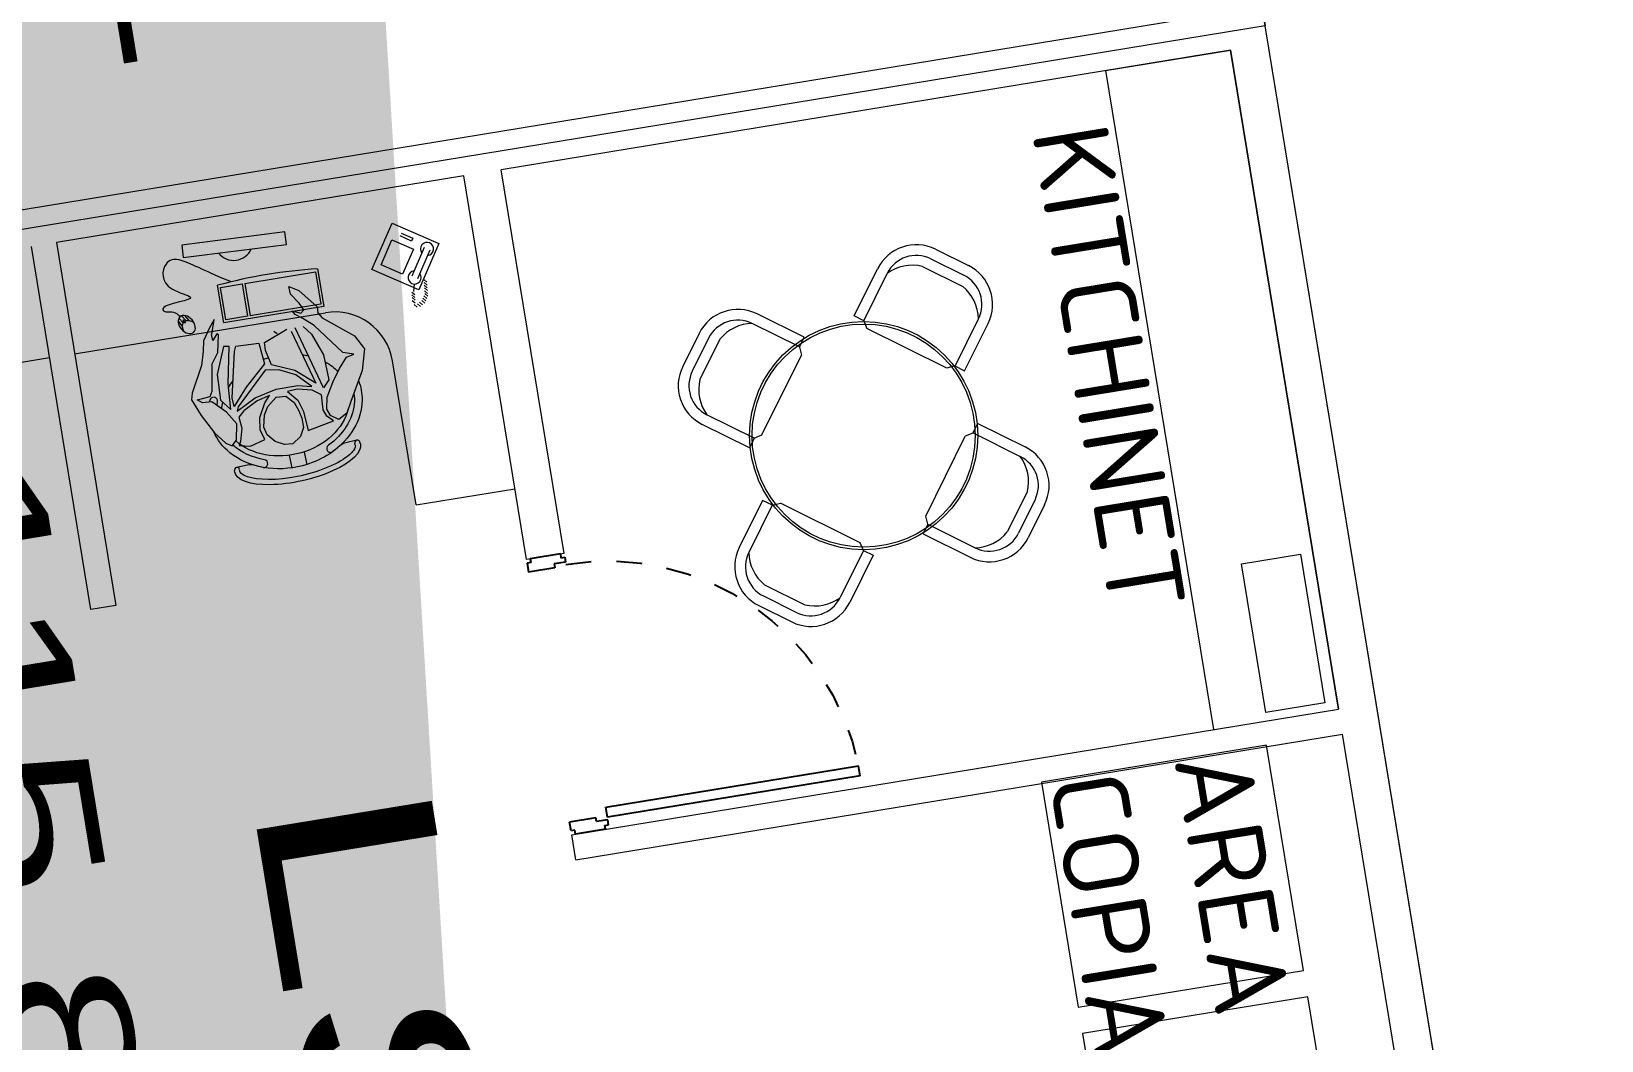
# Model space of a CAD drawing. Header units: metres. Extents: x 2 to 659295185, y -28 to 1124222152.
# Drawn here: x 655592.45 to 655598.65, y 1126481.37 to 1126485.35 of the extents above; entities that cross this region are included whole.
import ezdxf
from ezdxf.enums import TextEntityAlignment as Align

# ---------------------------------------------------------------- set-up
doc = ezdxf.new("R2010")
doc.units = ezdxf.units.M
doc.header["$MEASUREMENT"] = 0
for name, pattern in [('CCSM_C1_CUERPO CK$0$CONTINUA', [0]), ('CCSM_C1_CUERPO CK$0$DASHED2', [0.375, 0.25, -0.125]), ('DASHDOT', [1, 0.5, -0.25, 0, -0.25])]:
    doc.linetypes.add(name, pattern=pattern)
doc.layers.get('0').update_dxf_attribs({"linetype": 'CONTINUOUS'})
doc.layers.add('CCSM_C1_CUERPO CK$0$A-AREAS COMERCIALES', color=151, linetype='CONTINUOUS', plot=False)
for name, color, linetype in [('CCSM_C1_CUERPO CK$0$A-LOCAL ID', 7, 'CONTINUOUS'), ('CCSM_C1_CUERPO CK$0$A-PARED', 2, 'CCSM_C1_CUERPO CK$0$CONTINUA'), ('CCSM_C1_CUERPO CK$0$A-PUERTA', 5, 'CCSM_C1_CUERPO CK$0$CONTINUA'), ('CCSM_C1_CUERPO CK$0$A-TEXTOS AREAS', 9, 'CONTINUOUS'), ('CCSM_C1_CUERPO CK$0$ID_AREA EXACTA', 7, 'CONTINUOUS'), ('CCSM_C1_CUERPO CK$0$ID_Nº LOCAL', 7, 'CONTINUOUS'), ('Numero de manzana', 6, 'CONTINUOUS'), ('X', 150, 'CONTINUOUS')]:
    doc.layers.add(name, color=color, linetype=linetype)
doc.layers.add('CCSM_C1_CUERPO CK$0$Mobiliario', color=6, linetype='CONTINUOUS', lineweight=9)
doc.layers.add('LOCALES ASIGNADOS', color=41, linetype='DASHDOT', lineweight=0)
doc.styles.add('ARIAL', font='txt')
doc.styles.add('CCSM_C1_CUERPO CK$0$ROMANS', font='romans__.ttf')
doc.styles.add('CCSM_C1_CUERPO CK$0$Standard', font='txt_____.ttf')
doc.styles.add('ROMAN', font='verdana.ttf')

# ---------------------------------------------------------------- blocks, each defined once
blk = doc.blocks.new('CCSM_C1_CUERPO CK$0$P-IZQ 110-15')
for p, q in [((0.045, 1.01), (0.085, 1.01)), ((0.045, 1.01), (0.045, 0)), ((0.085, 0), (0.085, 1.01)), ((0, -0.015), (0.015, -0.015)), ((0, -0.015), (0, -0.135)), ((0.015, 0), (0.035, 0)), ((0.015, -0.015), (0.015, 0)), ((0.035, 0), (0.035, -0.045)), ((0.035, -0.045), (0.05, -0.045)), ((0.045, 0), (0.085, 0)), ((0.05, -0.045), (0.05, -0.15)), ((1.065, -0.045), (1.05, -0.045)), ((1.05, -0.045), (1.05, -0.15)), ((1.065, 0), (1.065, -0.045)), ((1.085, 0), (1.065, 0)), ((1.085, -0.015), (1.085, 0)), ((1.1, -0.015), (1.085, -0.015)), ((1.1, -0.015), (1.1, -0.135)), ((0, -0.135), (0.015, -0.135)), ((0.015, -0.135), (0.015, -0.15)), ((0.015, -0.15), (0.05, -0.15)), ((1.085, -0.15), (1.05, -0.15)), ((1.1, -0.135), (1.085, -0.135)), ((1.085, -0.135), (1.085, -0.15))]:
    blk.add_line(p, q)
at = {"color": 8, "linetype": 'CCSM_C1_CUERPO CK$0$DASHED2', "ltscale": 0.05}
blk.add_arc((0.045, 0), 1.0108, 360, 87.73205, dxfattribs=at)
blk = doc.blocks.new('CCSM_C1_CUERPO CK$0$F11')
at = {"layer": 'CCSM_C1_CUERPO CK$0$Mobiliario'}
for p, q in [((-0.0206, 0.7583), (0.1247, 0.7583)), ((-0.0206, 0.7162), (0.1247, 0.7162)), ((-0.0368, 0.6745), (0.1409, 0.6745)), ((-0.1911, 0.38), (-0.1911, 0.5879)), ((-0.149, 0.38), (-0.149, 0.5879)), ((0.2531, 0.38), (0.2531, 0.5879)), ((0.2952, 0.38), (0.2952, 0.5879)), ((-0.1482, 0.38), (-0.1911, 0.38)), ((-0.1482, 0.38), (-0.1239, 0.3583)), ((0.2523, 0.38), (0.228, 0.3583)), ((0.2523, 0.38), (0.2952, 0.38)), ((0.228, 0.3583), (-0.1239, 0.3583)), ((-0.354, 0.241), (-0.5618, 0.241)), ((-0.354, 0.1989), (-0.5618, 0.1989)), ((-0.354, 0.1981), (-0.354, 0.241)), ((-0.354, 0.1981), (-0.3323, 0.1738)), ((0.4581, 0.1981), (0.4364, 0.1738)), ((0.4581, 0.241), (0.6659, 0.241)), ((0.4581, 0.1981), (0.4581, 0.241)), ((0.4581, 0.1989), (0.6659, 0.1989)), ((-0.3323, 0.1738), (-0.3323, -0.1781)), ((0.4364, 0.1738), (0.4364, -0.1781)), ((-0.7323, -0.0748), (-0.7323, 0.0706)), ((-0.6902, -0.0748), (-0.6902, 0.0706)), ((-0.6485, -0.0909), (-0.6485, 0.0867)), ((0.7526, -0.0909), (0.7526, 0.0867)), ((0.7943, -0.0748), (0.7943, 0.0706)), ((0.8364, -0.0748), (0.8364, 0.0706)), ((-0.354, -0.2024), (-0.3323, -0.1781)), ((0.4581, -0.2024), (0.4364, -0.1781)), ((-0.354, -0.2032), (-0.5618, -0.2032)), ((-0.354, -0.2453), (-0.5618, -0.2453)), ((-0.354, -0.2024), (-0.354, -0.2453)), ((0.4581, -0.2024), (0.4581, -0.2453)), ((0.4581, -0.2032), (0.6659, -0.2032)), ((0.4581, -0.2453), (0.6659, -0.2453)), ((-0.1482, -0.3842), (-0.1239, -0.3626)), ((0.228, -0.3626), (-0.1239, -0.3626)), ((0.2523, -0.3842), (0.228, -0.3626)), ((-0.1482, -0.3842), (-0.1911, -0.3842)), ((-0.1911, -0.3842), (-0.1911, -0.5921)), ((-0.149, -0.3842), (-0.149, -0.5921)), ((0.2523, -0.3842), (0.2952, -0.3842)), ((0.2531, -0.3842), (0.2531, -0.5921)), ((0.2952, -0.3842), (0.2952, -0.5921)), ((-0.0368, -0.6787), (0.1409, -0.6787)), ((-0.0206, -0.7205), (0.1247, -0.7205)), ((-0.0206, -0.7626), (0.1247, -0.7626))]:
    blk.add_line(p, q, dxfattribs=at)
for radius in [0.45, 0.44]:
    blk.add_circle((0.0521, -0.0021), radius, dxfattribs=at)
for centre, radius, start, end in [((-0.0206, 0.5879), 0.1705, 90.00012, 180), ((0.1247, 0.5879), 0.1705, 360, 90), ((-0.0206, 0.5879), 0.1284, 90.00012, 180), ((0.1247, 0.5879), 0.1284, 360, 90), ((0.0004, 0.5103), 0.1684, 102.75754, 152.56058), ((0.1037, 0.5103), 0.1684, 27.43942, 77.24246), ((-0.5618, 0.0706), 0.1705, 90, 180), ((-0.5618, 0.0706), 0.1284, 90, 180), ((-0.4843, 0.0495), 0.1684, 117.43942, 167.24246), ((0.6659, 0.0706), 0.1705, 360, 90), ((0.6659, 0.0706), 0.1284, 360, 90), ((0.5884, 0.0495), 0.1684, 12.75754, 62.56058), ((-0.5618, -0.0748), 0.1705, 180.00012, 270), ((-0.5618, -0.0748), 0.1284, 180.00012, 270), ((-0.4843, -0.0538), 0.1684, 192.75754, 242.56058), ((0.6659, -0.0748), 0.1705, 270, 359.99988), ((0.6659, -0.0748), 0.1284, 270, 359.99988), ((0.5884, -0.0538), 0.1684, 297.43942, 347.24246), ((-0.0206, -0.5921), 0.1705, 180, 269.99988), ((0.0004, -0.5145), 0.1684, 207.43942, 257.24246), ((-0.0206, -0.5921), 0.1284, 180, 269.99988), ((0.1247, -0.5921), 0.1284, 270, 0), ((0.1247, -0.5921), 0.1705, 270, 0), ((0.1037, -0.5145), 0.1684, 282.75754, 332.56058)]:
    blk.add_arc(centre, radius, start, end, dxfattribs=at)
blk = doc.blocks.new('CCSM_C1_CUERPO CK$0$IDENT LOCAL')
at = {"style": 'CCSM_C1_CUERPO CK$0$ROMANS'}
for tag, height, p in [('AREA-EXACTA', 0.5, (0.8694, 0.18)), ('NºLOCAL', 0.7, (1.9537, 0.0574)), ('RUBRO', 0.35, (0, 0)), ('USO', 0.35, (-0.8388, -0.1375))]:
    blk.add_attdef(tag, text='', height=height, rotation=279.30845, dxfattribs=at).set_placement(p, align=Align.BOTTOM_CENTER)

msp = doc.modelspace()

# ---------------------------------------------------------------- hatches: boundary and pattern name
at = {"layer": 'LOCALES ASIGNADOS'}
h = msp.add_hatch(color=256, dxfattribs=at)
edge = h.paths.add_edge_path()
edge.add_arc((219491.1056, 1054914.3756), 441878.9229, 9.308049718, 9.309563548, ccw=False)
edge.add_line((655551.8097, 1126384.9626), (655564.5398, 1126387.0492))
edge.add_line((655564.5398, 1126387.0492), (655562.5867, 1126398.9652))
edge.add_line((655562.5867, 1126398.9652), (655552.3922, 1126397.2942))
edge.add_line((655552.3922, 1126397.2942), (655552.4569, 1126396.8995))
edge.add_line((655552.4569, 1126396.8995), (655549.9212, 1126396.4839))

# ---------------------------------------------------------------- linework, layer by layer
at = {"layer": 'CCSM_C1_CUERPO CK$0$A-AREAS COMERCIALES', "lineweight": 5}
for points in [[(655595.2206, 1126492.7909), (655595.1963, 1126492.9389), (655596.1037, 1126493.0876), (655596.7162, 1126489.351), (655596.6669, 1126489.3429), (655597.3182, 1126485.3692), (655591.147, 1126484.3577), (655590.6858, 1126487.1711), (655584.8424, 1126486.2133), (655584.064, 1126490.9622), (655595.2206, 1126492.7909)], [(655591.147, 1126484.3577), (655590.6858, 1126487.1711), (655584.8424, 1126486.2133), (655586.6175, 1126475.3836), (655598.6322, 1126477.3529), (655597.3182, 1126485.3692)]]:
    msp.add_lwpolyline(points, close=True, dxfattribs=at)
at = {"layer": 'CCSM_C1_CUERPO CK$0$A-PARED', "lineweight": 5}
msp.add_line((655594.5999, 1126482.0792), (655594.5837, 1126482.1779), dxfattribs=at)
for points in [[(655596.8448, 1126488.2574), (655598.3515, 1126479.0651)], [(655591.208, 1126484.4454), (655597.1578, 1126485.4207)], [(655597.182, 1126485.2726), (655594.3057, 1126484.8012)], [(655597.6081, 1126482.6736), (655597.182, 1126485.2726)], [(655594.1577, 1126484.7769), (655592.5515, 1126484.5136)], [(655594.4058, 1126483.2634), (655594.1577, 1126484.7769)], [(655594.5538, 1126483.2876), (655594.3057, 1126484.8012)], [(655592.5515, 1126484.5136), (655592.7861, 1126483.0819), (655592.6874, 1126483.0657), (655592.4528, 1126484.4975), (655592.4528, 1126484.4975)], [(655594.5538, 1126483.2876), (655594.4058, 1126483.2634)], [(655594.5837, 1126482.1779), (655597.6081, 1126482.6736)], [(655594.5999, 1126482.0792), (655597.6242, 1126482.5749)], [(655597.9504, 1126480.5852), (655597.6242, 1126482.5749)]]:
    msp.add_lwpolyline(points, dxfattribs=at)
at = {"layer": 'CCSM_C1_CUERPO CK$0$Mobiliario', "lineweight": 5}
for p, q in [((655593.796, 1126484.4075), (655593.8751, 1126484.5903)), ((655593.8751, 1126484.5903), (655594.0603, 1126484.5102)), ((655593.8321, 1126484.4254), (655593.8749, 1126484.5241)), ((655593.8749, 1126484.5241), (655593.9595, 1126484.4875)), ((655593.9525, 1126484.5198), (655593.9067, 1126484.5396)), ((655593.9113, 1126484.5502), (655593.9571, 1126484.5304)), ((655593.9571, 1126484.5304), (655593.9525, 1126484.5198)), ((655593.9595, 1126484.4875), (655593.9167, 1126484.3888)), ((655594.0017, 1126484.4936), (655593.9529, 1126484.3808)), ((655594.0243, 1126484.4838), (655593.9754, 1126484.371)), ((655594.0603, 1126484.5102), (655593.9811, 1126484.3273)), ((655593.5814, 1126484.4098), (655593.6058, 1126484.2618)), ((655593.9811, 1126484.3273), (655593.796, 1126484.4075)), ((655593.9167, 1126484.3888), (655593.8321, 1126484.4254)), ((655593.2111, 1126484.197), (655593.1867, 1126484.345)), ((655593.2846, 1126484.3509), (655593.3057, 1126484.2227)), ((655593.2945, 1126484.3526), (655593.3156, 1126484.2243)), ((655593.4748, 1126484.3103), (655593.4686, 1126484.3406)), ((655593.4686, 1126484.3406), (655593.5073, 1126484.3246)), ((655593.9626, 1126484.3504), (655593.9596, 1126484.3212)), ((655594.0011, 1126484.3675), (655594.0127, 1126484.3571)), ((655594.0017, 1126484.3565), (655594.0133, 1126484.3461)), ((655594.0023, 1126484.3455), (655594.0139, 1126484.3352)), ((655594.0029, 1126484.3346), (655594.0145, 1126484.3242)), ((655593.5094, 1126484.2745), (655593.4748, 1126484.3103)), ((655593.5073, 1126484.3246), (655593.5796, 1126484.2606)), ((655593.5272, 1126484.2482), (655593.5094, 1126484.2745)), ((655593.9531, 1126484.3186), (655593.9647, 1126484.3082)), ((655593.9537, 1126484.3076), (655593.9653, 1126484.2973)), ((655593.9543, 1126484.2966), (655593.9659, 1126484.2863)), ((655593.9549, 1126484.2857), (655593.9665, 1126484.2753)), ((655593.9756, 1126484.2714), (655593.9871, 1126484.261)), ((655593.984, 1126484.2785), (655593.9956, 1126484.2681)), ((655593.9924, 1126484.2855), (655594.004, 1126484.2752)), ((655593.9963, 1126484.2946), (655594.0079, 1126484.2842)), ((655594.0002, 1126484.3036), (655594.0118, 1126484.2932)), ((655594.0035, 1126484.3236), (655594.0151, 1126484.3132)), ((655594.0041, 1126484.3126), (655594.0157, 1126484.3022)), ((655592.6234, 1126484.0748), (655593.6122, 1126484.2368)), ((655593.0342, 1126484.2157), (655593.0509, 1126484.1964)), ((655593.0448, 1126484.2249), (655593.0614, 1126484.2056)), ((655593.0571, 1126484.2259), (655593.0738, 1126484.2067)), ((655593.1731, 1126484.2108), (655593.1542, 1126484.1751)), ((655593.1642, 1126484.1512), (655593.1731, 1126484.2108)), ((655593.6058, 1126484.2618), (655593.2111, 1126484.197)), ((655593.4936, 1126484.2299), (655593.4817, 1126484.2449)), ((655593.4817, 1126484.2449), (655593.5152, 1126484.2352)), ((655593.5232, 1126484.2143), (655593.4936, 1126484.2299)), ((655593.5152, 1126484.2352), (655593.5272, 1126484.2482)), ((655593.5682, 1126484.1867), (655593.5232, 1126484.2143)), ((655593.5796, 1126484.2606), (655593.582, 1126484.236)), ((655593.582, 1126484.236), (655593.6001, 1126484.2165)), ((655593.6001, 1126484.2165), (655593.7271, 1126484.1462)), ((655593.9622, 1126484.2696), (655593.9737, 1126484.2592)), ((655593.0314, 1126484.2037), (655593.048, 1126484.1844)), ((655593.1542, 1126484.1751), (655593.1309, 1126484.1254)), ((655593.1684, 1126484.1268), (655593.1636, 1126484.1511)), ((655593.1847, 1126484.1531), (655593.1684, 1126484.1268)), ((655593.1906, 1126484.1498), (655593.1847, 1126484.1531)), ((655593.1882, 1126484.0803), (655593.1912, 1126484.1499)), ((655593.3718, 1126484.1191), (655593.4605, 1126484.1721)), ((655593.4086, 1126484.1636), (655593.4218, 1126484.1551)), ((655593.4776, 1126484.1643), (655593.5745, 1126483.9588)), ((655593.6052, 1126483.94), (655593.4935, 1126484.1775)), ((655593.5249, 1126484.1826), (655593.557, 1126484.1518)), ((655593.557, 1126484.1518), (655593.6052, 1126484.0708)), ((655593.6816, 1126484.0798), (655593.5682, 1126484.1867)), ((655593.1309, 1126484.1254), (655593.1307, 1126484.0836)), ((655593.2098, 1126484.1043), (655593.1859, 1126483.9928)), ((655593.233, 1126484.104), (655593.2098, 1126484.1043)), ((655593.2286, 1126483.9565), (655593.233, 1126484.104)), ((655593.2534, 1126484.0844), (655593.2594, 1126484.1055)), ((655593.2594, 1126484.1055), (655593.35, 1126484.1174)), ((655593.35, 1126484.1174), (655593.3723, 1126484.035)), ((655593.3767, 1126484.0884), (655593.3718, 1126484.1191)), ((655593.3994, 1126484.0314), (655593.3767, 1126484.0884)), ((655593.7271, 1126484.1462), (655593.7668, 1126484.0947)), ((655593.7668, 1126484.0947), (655593.7572, 1126484.0093)), ((655592.5247, 1126484.0586), (655591.5359, 1126483.8965)), ((655593.123, 1126484.0286), (655593.0872, 1126483.9195)), ((655593.1307, 1126484.0836), (655593.123, 1126484.0286)), ((655593.1651, 1126484.0351), (655593.1882, 1126484.0803)), ((655593.1653, 1126483.9279), (655593.1651, 1126484.0351)), ((655593.2449, 1126483.9018), (655593.2534, 1126484.0844)), ((655593.3723, 1126484.035), (655593.2996, 1126483.9431)), ((655593.4919, 1126484.0096), (655593.3994, 1126484.0314)), ((655593.6052, 1126484.0708), (655593.6259, 1126483.9726)), ((655593.668, 1126484.0164), (655593.6957, 1126484.0614)), ((655593.7244, 1126484.0732), (655593.6816, 1126484.0798)), ((655593.6957, 1126484.0614), (655593.7244, 1126484.0732)), ((655593.9699, 1126483.4786), (655593.8768, 1126484.0468)), ((655593.1859, 1126483.9928), (655593.1984, 1126483.8919)), ((655593.3747, 1126484.0103), (655593.2677, 1126483.8657)), ((655593.4293, 1126484.0122), (655593.3747, 1126484.0103)), ((655593.496, 1126483.9921), (655593.4293, 1126484.0122)), ((655593.5745, 1126483.9588), (655593.4919, 1126484.0096)), ((655593.5583, 1126483.9464), (655593.496, 1126483.9921)), ((655593.6259, 1126483.9726), (655593.6052, 1126483.94)), ((655593.6189, 1126483.9043), (655593.6428, 1126483.9654)), ((655593.6428, 1126483.9654), (655593.668, 1126484.0164)), ((655593.7572, 1126484.0093), (655593.7126, 1126483.8866)), ((655593.0872, 1126483.9195), (655593.0841, 1126483.8933)), ((655593.1275, 1126483.898), (655593.1579, 1126483.9065)), ((655593.1579, 1126483.9065), (655593.1653, 1126483.9279)), ((655593.2392, 1126483.8551), (655593.2286, 1126483.9565)), ((655593.2523, 1126483.8673), (655593.2449, 1126483.9018)), ((655593.2996, 1126483.9431), (655593.2523, 1126483.8673)), ((655593.2641, 1126483.849), (655593.3353, 1126483.901)), ((655593.3353, 1126483.901), (655593.4179, 1126483.936)), ((655593.3921, 1126483.9109), (655593.3429, 1126483.8897)), ((655593.3734, 1126483.8818), (655593.3921, 1126483.9109)), ((655593.385, 1126483.8672), (655593.4186, 1126483.9042)), ((655593.4179, 1126483.936), (655593.504, 1126483.9504)), ((655593.4186, 1126483.9042), (655593.4564, 1126483.9073)), ((655593.4564, 1126483.9073), (655593.4888, 1126483.8821)), ((655593.5005, 1126483.936), (655593.4623, 1126483.9261)), ((655593.4623, 1126483.9261), (655593.5034, 1126483.8914)), ((655593.5598, 1126483.9318), (655593.5005, 1126483.936)), ((655593.504, 1126483.9504), (655593.5583, 1126483.9464)), ((655593.5971, 1126483.9131), (655593.5598, 1126483.9318)), ((655593.6033, 1126483.8538), (655593.5971, 1126483.9131)), ((655593.618, 1126483.8571), (655593.6189, 1126483.9043)), ((655593.0841, 1126483.8933), (655593.1229, 1126483.8319)), ((655593.1059, 1126483.8927), (655593.1275, 1126483.898)), ((655593.1276, 1126483.8816), (655593.1059, 1126483.8927)), ((655593.1646, 1126483.8852), (655593.1276, 1126483.8816)), ((655593.2221, 1126483.8447), (655593.1646, 1126483.8852)), ((655593.1984, 1126483.8919), (655593.2392, 1126483.8551)), ((655593.2626, 1126483.7987), (655593.2221, 1126483.8447)), ((655593.2677, 1126483.8657), (655593.2641, 1126483.849)), ((655593.2901, 1126483.8496), (655593.2707, 1126483.8255)), ((655593.3429, 1126483.8897), (655593.2901, 1126483.8496)), ((655593.3538, 1126483.8242), (655593.3734, 1126483.8818)), ((655593.372, 1126483.8337), (655593.385, 1126483.8672)), ((655593.4888, 1126483.8821), (655593.5077, 1126483.8494)), ((655593.5034, 1126483.8914), (655593.5262, 1126483.8471)), ((655593.5077, 1126483.8494), (655593.5194, 1126483.8206)), ((655593.5262, 1126483.8471), (655593.5443, 1126483.7717)), ((655593.6175, 1126483.8294), (655593.6033, 1126483.8538)), ((655593.6326, 1126483.8314), (655593.618, 1126483.8571)), ((655593.6962, 1126483.841), (655593.6659, 1126483.8162)), ((655593.7126, 1126483.8866), (655593.6962, 1126483.841)), ((655593.1229, 1126483.8319), (655593.175, 1126483.763)), ((655593.2612, 1126483.7342), (655593.2626, 1126483.7987)), ((655593.2707, 1126483.8255), (655593.2831, 1126483.7813)), ((655593.2831, 1126483.7813), (655593.2778, 1126483.7284)), ((655593.3555, 1126483.7755), (655593.3538, 1126483.8242)), ((655593.3736, 1126483.7374), (655593.3555, 1126483.7755)), ((655593.37, 1126483.7848), (655593.372, 1126483.8337)), ((655593.3822, 1126483.7547), (655593.37, 1126483.7848)), ((655593.5253, 1126483.7835), (655593.5141, 1126483.7491)), ((655593.5194, 1126483.8206), (655593.5253, 1126483.7835)), ((655593.5443, 1126483.7717), (655593.6447, 1126483.81)), ((655593.6447, 1126483.81), (655593.6175, 1126483.8294)), ((655593.6659, 1126483.8162), (655593.6326, 1126483.8314)), ((655593.175, 1126483.763), (655593.2193, 1126483.7217)), ((655593.2193, 1126483.7217), (655593.2451, 1126483.7118)), ((655593.2451, 1126483.7118), (655593.2612, 1126483.7342)), ((655593.2778, 1126483.7284), (655593.2725, 1126483.7128)), ((655593.3169, 1126483.7111), (655593.3736, 1126483.7374)), ((655593.4146, 1126483.7294), (655593.3822, 1126483.7547)), ((655593.4508, 1126483.7172), (655593.4146, 1126483.7294)), ((655593.4845, 1126483.7192), (655593.4508, 1126483.7172)), ((655593.5141, 1126483.7491), (655593.4845, 1126483.7192)), ((655593.736, 1126483.7336), (655593.6927, 1126483.7238)), ((655593.7303, 1126483.715), (655593.7288, 1126483.7216)), ((655593.7501, 1126483.7194), (655593.7486, 1126483.7261)), ((655593.2725, 1126483.7128), (655593.3169, 1126483.7111)), ((655593.4693, 1126483.6732), (655593.4803, 1126483.625)), ((655593.5287, 1126483.6867), (655593.5397, 1126483.6385)), ((655593.2557, 1126483.606), (655593.2538, 1126483.614)), ((655593.3056, 1126483.6362), (655593.2615, 1126483.6262)), ((655593.2751, 1126483.6118), (655593.2735, 1126483.6191)), ((655593.9699, 1126483.4786), (655594.36, 1126483.5426))]:
    msp.add_line(p, q, dxfattribs=at)
for points in [[(655596.6886, 1126485.1918), (655597.182, 1126485.2726), (655597.6081, 1126482.6736)], [(655596.6886, 1126485.1918), (655596.6886, 1126485.1918), (655597.1146, 1126482.5927)], [(655593.2945, 1126484.3526), (655593.5732, 1126484.3983), (655593.5943, 1126484.2701), (655593.3156, 1126484.2243)], [(655593.3057, 1126484.2227), (655593.2193, 1126484.2085), (655593.1982, 1126484.3367), (655593.2846, 1126484.3509)], [(655593.0398, 1126484.2223), (655593.0374, 1126484.2251), (655593.035, 1126484.223), (655593.0375, 1126484.2202)]]:
    msp.add_lwpolyline(points, dxfattribs=at)
for points in [[(655593.0519, 1126484.4542), (655593.4585, 1126484.5065), (655593.4521, 1126484.5561), (655593.0455, 1126484.5037)], [(655593.0523, 1126484.2078), (655593.05, 1126484.2058), (655593.0586, 1126484.1958), (655593.061, 1126484.1979)], [(655597.4579, 1126483.284), (655597.554, 1126482.6979), (655597.3213, 1126482.6597), (655597.2252, 1126483.2459)], [(655596.5818, 1126481.4969), (655597.4699, 1126481.6425), (655597.3243, 1126482.5306), (655596.4362, 1126482.385)], [(655596.7443, 1126480.5052), (655597.6325, 1126480.6508), (655597.4869, 1126481.5389), (655596.5987, 1126481.3933)]]:
    msp.add_lwpolyline(points, close=True, dxfattribs=at)
for centre, radius, start, end in [((655593.2501, 1126484.52), 0.0766, 218.77989, 335.88936), ((655594.013, 1126484.4887), 0.0258, 275.07682, 218.09389), ((655593.6976, 1126482.4696), 1.9437, 93.42551, 105.2372), ((655593.9641, 1126484.3759), 0.0258, 95.07682, 38.09389), ((655593.6495, 1126484.0096), 0.2303, 9.30859, 99.30859), ((655593.172, 1126483.8882), 0.0152, 349.48261, 169.4812), ((655593.6323, 1126483.7012), 0.0152, 125.60958, 212.85707), ((655593.7039, 1126483.6743), 0.0507, 102.75347, 132.19878), ((655593.7387, 1126483.7238), 0.0101, 102.76761, 192.76761), ((655593.7387, 1126483.7238), 0.0101, 12.76761, 102.76761), ((655593.3698, 1126483.6419), 0.0152, 352.49404, 79.75765), ((655593.6323, 1126483.7012), 0.0152, 212.85707, 305.7343), ((655593.2637, 1126483.6163), 0.0101, 102.76761, 192.84702), ((655593.2851, 1126483.6137), 0.0304, 192.84702, 200.89121), ((655593.2637, 1126483.6163), 0.0101, 16.23228, 102.76761), ((655593.3168, 1126483.5867), 0.0507, 73.41308, 102.76761), ((655593.3698, 1126483.6418), 0.0152, 259.78584, 352.49404)]:
    msp.add_arc(centre, radius, start, end, dxfattribs=at)
at = {"layer": 'CCSM_C1_CUERPO CK$0$Mobiliario', "lineweight": 5, "extrusion": (-5.97395e-14, 4.51885e-14, -1)}
msp.add_ellipse((655593.0654, 1126484.1904), major_axis=(0.0268, -0.0309), ratio=0.678628, dxfattribs=at)
for start_param, end_param in [(3.198194, 4.395411), (1.887774, 3.084992)]:
    msp.add_ellipse((655593.0821, 1126484.1711), major_axis=(0.0268, -0.0309), ratio=0.678628, start_param=start_param, end_param=end_param, dxfattribs=at)
at = {"layer": 'CCSM_C1_CUERPO CK$0$Mobiliario', "lineweight": 5, "extrusion": (0, 0, -1)}
for centre, ratio, start_param, end_param in [((655593.4552, 1126483.873), 0.780493, 4.530511, 4.61666), ((655593.4552, 1126483.873), 0.780493, -1.129361, -1.02911), ((655593.4552, 1126483.873), 0.780493, -0.726776, -0.428731), ((655593.4552, 1126483.873), 0.780493, 3.776052, 3.917474), ((655593.4552, 1126483.873), 0.780493, 3.34627, 3.478233), ((655593.4552, 1126483.873), 0.780493, 0.358601, 2.641483), ((655593.5027, 1126483.6634), 0.359925, 0, 3.155989)]:
    msp.add_ellipse(centre, major_axis=(0.2474, 0.0561), ratio=ratio, start_param=start_param, end_param=end_param, dxfattribs=at)
at = {"layer": 'CCSM_C1_CUERPO CK$0$Mobiliario', "lineweight": 5}
for points, knots in [([(655593.2417, 1126484.3591), (655593.1488, 1126484.3949), (655593.0328, 1126484.4602), (655592.9692, 1126484.4352), (655592.9602, 1126484.3308), (655593.146, 1126484.2905), (655592.9605, 1126484.2732), (655592.9748, 1126484.2338), (655593.0124, 1126484.2471), (655593.0347, 1126484.2258), (655593.0362, 1126484.2241)], [0, 0, 0, 0, 0.0749075, 0.1402611, 0.237636, 0.2951231, 0.3900786, 0.4214788, 0.4635862, 0.471802, 0.471802, 0.471802, 0.471802]), ([(655593.7426, 1126483.9692), (655593.7522, 1126483.9448), (655593.7573, 1126483.9187), (655593.7566, 1126483.8136), (655593.7099, 1126483.7384), (655593.6411, 1126483.6889)], [3.026125, 3.026125, 3.026125, 3.026125, 3.326834, 3.326834, 4.215729, 4.215729, 4.215729, 4.215729]), ([(655593.7246, 1126483.9198), (655593.7269, 1126483.9052), (655593.7273, 1126483.8904), (655593.7192, 1126483.8151), (655593.6812, 1126483.7554), (655593.6242, 1126483.7141), (655593.6238, 1126483.7138), (655593.6234, 1126483.7136)], [3.203555, 3.203555, 3.203555, 3.203555, 3.401473, 3.401473, 4.210315, 4.210315, 4.215849, 4.215849, 4.215849, 4.215849]), ([(655593.3671, 1126483.6269), (655593.3182, 1126483.6357), (655593.2726, 1126483.6549), (655593.208, 1126483.7069), (655593.186, 1126483.7355), (655593.1717, 1126483.7673)], [5.2080727, 5.2080727, 5.2080727, 5.2080727, 5.7306361, 5.7306361, 6.1271508, 6.1271508, 6.1271508, 6.1271508]), ([(655593.7303, 1126483.715), (655593.7313, 1126483.7105), (655593.7304, 1126483.7038), (655593.7154, 1126483.683), (655593.7014, 1126483.6704), (655593.6337, 1126483.6266), (655593.551, 1126483.5975), (655593.3939, 1126483.5732), (655593.3209, 1126483.5797), (655593.28, 1126483.6015), (655593.2762, 1126483.6073), (655593.2751, 1126483.6118)], [0, 0, 0, 0, 0.388453, 0.388453, 0.776906, 0.776906, 1.761796, 1.761796, 2.746687, 2.746687, 3.141593, 3.141593, 3.141593, 3.141593]), ([(655593.6698, 1126483.7119), (655593.6197, 1126483.6665), (655593.5528, 1126483.6359), (655593.4319, 1126483.6177), (655593.3792, 1126483.6211), (655593.3313, 1126483.6353)], [4.086072, 4.086072, 4.086072, 4.086072, 4.805728, 4.805728, 5.337853, 5.337853, 5.337853, 5.337853])]:
    msp.add_open_spline(points, degree=3, knots=knots, dxfattribs=at)
for points in [[(655593.1559, 1126483.8844), (655593.1563, 1126483.8866), (655593.1567, 1126483.8888), (655593.1571, 1126483.891)], [(655593.1849, 1126483.871), (655593.1854, 1126483.8758), (655593.1861, 1126483.8806), (655593.187, 1126483.8854)], [(655593.3725, 1126483.6568), (655593.3244, 1126483.6655), (655593.2803, 1126483.6853), (655593.2472, 1126483.7147)]]:
    msp.add_open_spline(points, degree=3, dxfattribs=at)
at = {"layer": 'Numero de manzana', "lineweight": -2}
msp.add_circle((655575.4972, 1126468.5723), 47.2457, dxfattribs=at)

# ---------------------------------------------------------------- block references
at = {"layer": 'CCSM_C1_CUERPO CK$0$A-LOCAL ID', "lineweight": 5}
ref = msp.add_blockref('CCSM_C1_CUERPO CK$0$IDENT LOCAL', (655591.3424, 1126487.8096), dxfattribs=at)
ref.add_attrib('AREA-EXACTA', '76.75m2-C1', dxfattribs={"layer": 'CCSM_C1_CUERPO CK$0$ID_AREA EXACTA', "height": 0.5, "rotation": 279.30845, "style": 'ARIAL', "width": 1.5}).set_placement((655592.2118, 1126487.9897), align=Align.BOTTOM_CENTER)
ref.add_attrib('NºLOCAL', 'LS-04', dxfattribs={"layer": 'CCSM_C1_CUERPO CK$0$ID_Nº LOCAL', "height": 0.7, "rotation": 279.30845, "style": 'ARIAL', "width": 1.5}).set_placement((655593.2961, 1126487.8671), align=Align.BOTTOM_CENTER)
at = {"layer": 'CCSM_C1_CUERPO CK$0$A-PUERTA', "lineweight": 5, "xscale": -1, "rotation": 279.3085937079933}
msp.add_blockref('CCSM_C1_CUERPO CK$0$P-IZQ 110-15', (655594.7317, 1126482.2021), dxfattribs=at)
at = {"layer": 'CCSM_C1_CUERPO CK$0$Mobiliario', "lineweight": 5, "rotation": 243.6170464471631}
msp.add_blockref('CCSM_C1_CUERPO CK$0$F11', (655595.7602, 1126483.7979), dxfattribs=at)
at = {"layer": 'X', "lineweight": 5}
ref = msp.add_blockref('CCSM_C1_CUERPO CK$0$IDENT LOCAL', (655591.4773, 1126480.2946), dxfattribs=at)
ref.add_attrib('AREA-EXACTA', '115.80m2-C1', dxfattribs={"layer": 'CCSM_C1_CUERPO CK$0$ID_AREA EXACTA', "height": 0.5, "rotation": 279.30845, "style": 'ARIAL', "width": 1.5}).set_placement((655592.3467, 1126480.4746), align=Align.BOTTOM_CENTER)
ref.add_attrib('NºLOCAL', 'LS-05', dxfattribs={"layer": 'CCSM_C1_CUERPO CK$0$ID_Nº LOCAL', "height": 0.7, "rotation": 279.30845, "style": 'ARIAL', "width": 1.5}).set_placement((655593.4311, 1126480.352), align=Align.BOTTOM_CENTER)

# ---------------------------------------------------------------- texts
at = {"layer": 'CCSM_C1_CUERPO CK$0$A-TEXTOS AREAS', "lineweight": 5, "char_height": 0.3, "width": 3.008609, "attachment_point": 1, "rotation": 279.30793, "style": 'CCSM_C1_CUERPO CK$0$Standard'}
for s, insert in [('{\\Fromans|c0;KITCHINET}', (655596.6932, 1126485.0004)), ('{\\Fromans|c0;AREA DE COPIADO} ', (655597.2548, 1126482.5271))]:
    msp.add_mtext(s, dxfattribs=dict(at, insert=insert))
at = {"layer": 'Numero de manzana', "lineweight": -2, "style": 'ROMAN'}
msp.add_text('01', height=41.99533, rotation=3.49153, dxfattribs=at).set_placement((655537.2012, 1126449.92))

doc.saveas('drawing.dxf')
